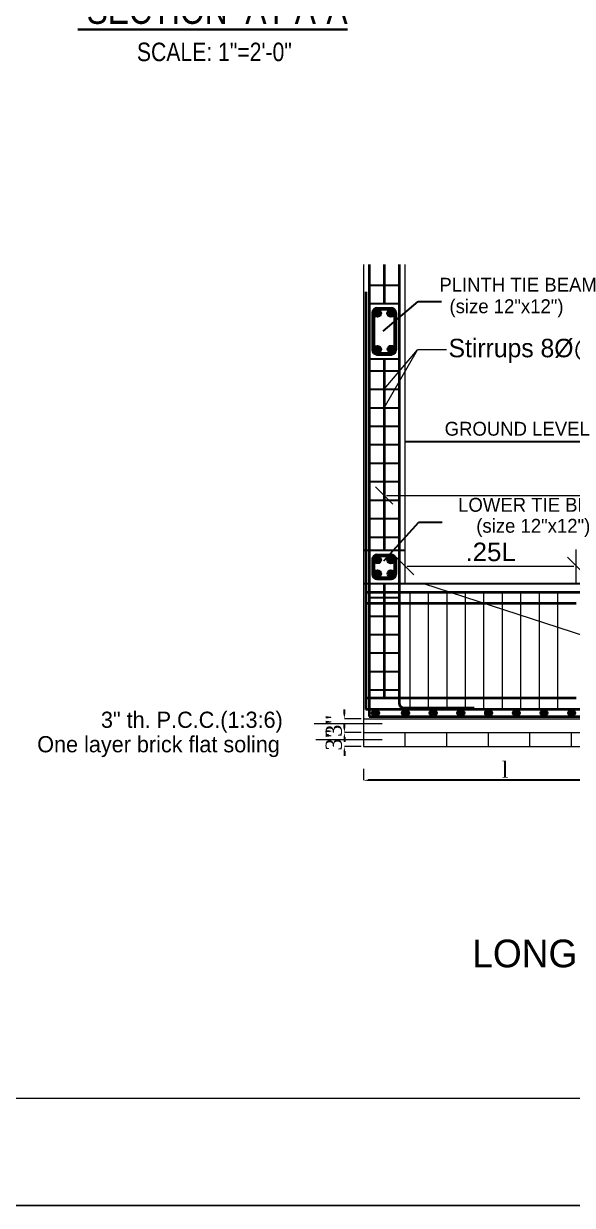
# Model space of a CAD drawing. Header units: inches. Extents: x 149715 to 156550, y -16726 to -14386.
# Drawn here: x 151866 to 152104, y -16726 to -16215 of the extents above; entities that cross this region are included whole.
import ezdxf
from ezdxf.enums import TextEntityAlignment as Align

# ---------------------------------------------------------------- set-up
doc = ezdxf.new("R2010")
doc.units = ezdxf.units.IN
doc.header["$LTSCALE"] = 0.5
doc.header["$MEASUREMENT"] = 0
doc.header["$PDMODE"] = 66
doc.linetypes.add('ACAD_ISO04W100', pattern=[30, 24, -3, 0, -3])
for name, color, linetype, lineweight in [('cl', 4, 'ACAD_ISO04W100', 15), ('DIM', 4, 'Continuous', 5), ('Dimention', 5, 'Continuous', 20), ('dimentions', 5, 'Continuous', 13), ('ELE1', 3, 'Continuous', 9), ('REINFORCEMENT', 2, 'Continuous', 40), ('TEXT', 220, 'Continuous', 9), ('tiles', 30, 'Continuous', 5), ('TRENCH', 1, 'Continuous', 35), ('TXT', 114, 'Continuous', 13), ('wall', 1, 'Continuous', 40)]:
    doc.layers.add(name, color=color, linetype=linetype, lineweight=lineweight)
doc.layers.add('OUTLINE', color=116, linetype='Continuous')
doc.styles.add('CEN', font='GOTHIC.TTF')
doc.styles.add('ordinary', font='ARIALN.TTF')
doc.styles.get("Standard").update_dxf_attribs({"font": 'arial.ttf'})
doc.styles.add('Text', font='GOTHIC.TTF', dxfattribs={"height": 6})
doc.styles.add('TEXT-4', font='times.ttf', dxfattribs={"height": 7})
doc.dimstyles.new('DIM-4', dxfattribs={"dimtxt": 4, "dimasz": 2, "dimexe": 0, "dimexo": 1, "dimgap": 1, "dimtad": 1, "dimdec": 0, "dimlfac": 0.5, "dimzin": 3, "dimdsep": 46, "dimlunit": 4, "dimtxsty": 'TEXT-4', "dimcen": 0.09, "dimadec": 0, "dimazin": 0, "dimtfac": 1, "dimtdec": 0, "dimtix": 1, "dimtofl": 0, "dimtmove": 2, "dimatfit": 2, "dimfxl": 1, "dimtolj": 1, "dimtzin": 0, "dimlwe": 5, "dimarcsym": 0})
doc.dimstyles.new('my dimension', dxfattribs={"dimtxt": 8, "dimasz": 1, "dimexe": 6, "dimexo": 12, "dimgap": 2, "dimtad": 1, "dimdec": 0, "dimrnd": 1.38778e-17, "dimzin": 4, "dimdsep": 46, "dimlunit": 3, "dimtxsty": 'Standard', "dimblk": 'arrow', "dimcen": 0, "dimse1": 1, "dimse2": 1, "dimclrd": 256, "dimclre": 256, "dimclrt": 256, "dimadec": 5, "dimazin": 0, "dimtfac": 1, "dimtdec": 0, "dimtix": 1, "dimtmove": 2, "dimatfit": 1, "dimfxl": 1, "dimtolj": 1, "dimtzin": 0, "dimlwd": -1, "dimlwe": -1, "dimarcsym": 0})

# ---------------------------------------------------------------- blocks, each defined once
blk = doc.blocks.new('footing wall sec')
at = {"style": 'ordinary'}
blk.add_text('%%U SECTION  AT A-A', height=3, dxfattribs=at).set_placement((69698.49, -69397.67), align=Align.MIDDLE_CENTER)
at = {"insert": (69698.67, -69402.22), "char_height": 2, "width": 108.2159, "attachment_point": 5, "style": 'ordinary'}
blk.add_mtext('SCALE: 1"=2\'-0"', dxfattribs=at)
blk = doc.blocks.new('*D456')
at = {"layer": 'Defpoints', "color": 0, "transparency": 16777216}
for p in [(879964.8, -15219.83), (880087.6, -15221.67), (879964.8, -15225.84)]:
    blk.add_point(p, dxfattribs=at)
at = {"layer": 'DIM', "color": 0, "lineweight": 5, "transparency": 16777216}
for p, q in [((879964.8, -15220.83), (879964.8, -15225.84)), ((880087.6, -15222.67), (880087.6, -15225.84))]:
    blk.add_line(p, q, dxfattribs=at)
at = {"layer": 'DIM', "color": 0, "lineweight": -2, "transparency": 16777216}
blk.add_line((880085.6, -15225.84), (879966.8, -15225.84), dxfattribs=at)
at = {"layer": 'DIM', "color": 0, "transparency": 16777216}
for points in [[(879966.8, -15225.5), (879966.8, -15226.17), (879964.8, -15225.84)], [(880085.6, -15225.5), (880085.6, -15226.17), (880087.6, -15225.84)]]:
    blk.add_solid(points, dxfattribs=at)
at = {"layer": 'DIM', "color": 0, "transparency": 16777216, "insert": (880026.2, -15221.25), "char_height": 7, "attachment_point": 5, "style": 'TEXT-4'}
blk.add_mtext('\\A1;l', dxfattribs=at)
blk = doc.blocks.new('*D457')
at = {"layer": 'Defpoints', "color": 0, "transparency": 16777216}
for p in [(879956.56, -15199.21), (879964.8, -15199.21), (879964.8, -15205.21)]:
    blk.add_point(p, dxfattribs=at)
at = {"layer": 'DIM', "color": 0, "lineweight": -2, "transparency": 16777216}
for p, q in [((879956.56, -15197.21), (879956.56, -15195.21)), ((879956.56, -15207.21), (879956.56, -15209.21))]:
    blk.add_line(p, q, dxfattribs=at)
at = {"layer": 'DIM', "color": 0, "lineweight": 5, "transparency": 16777216}
for p, q in [((879963.8, -15199.21), (879956.56, -15199.21)), ((879963.8, -15205.21), (879956.56, -15205.21))]:
    blk.add_line(p, q, dxfattribs=at)
at = {"layer": 'DIM', "color": 0, "transparency": 16777216}
for points in [[(879956.23, -15197.21), (879956.9, -15197.21), (879956.56, -15199.21)], [(879956.23, -15207.21), (879956.9, -15207.21), (879956.56, -15205.21)]]:
    blk.add_solid(points, dxfattribs=at)
at = {"layer": 'DIM', "color": 0, "transparency": 16777216, "insert": (879952, -15202.21), "char_height": 7, "attachment_point": 5, "rotation": 90, "style": 'TEXT-4'}
blk.add_mtext('\\A1;3"', dxfattribs=at)
blk = doc.blocks.new('*D458')
at = {"layer": 'Defpoints', "color": 0, "transparency": 16777216}
for p in [(879956.56, -15205.21), (879964.8, -15205.21), (879964.8, -15211.21)]:
    blk.add_point(p, dxfattribs=at)
at = {"layer": 'DIM', "color": 0, "lineweight": -2, "transparency": 16777216}
for p, q in [((879956.56, -15203.21), (879956.56, -15201.21)), ((879956.56, -15213.21), (879956.56, -15215.21))]:
    blk.add_line(p, q, dxfattribs=at)
at = {"layer": 'DIM', "color": 0, "lineweight": 5, "transparency": 16777216}
for p, q in [((879963.8, -15205.21), (879956.56, -15205.21)), ((879963.8, -15211.21), (879956.56, -15211.21))]:
    blk.add_line(p, q, dxfattribs=at)
at = {"layer": 'DIM', "color": 0, "transparency": 16777216}
for points in [[(879956.23, -15203.21), (879956.9, -15203.21), (879956.56, -15205.21)], [(879956.23, -15213.21), (879956.9, -15213.21), (879956.56, -15211.21)]]:
    blk.add_solid(points, dxfattribs=at)
at = {"layer": 'DIM', "color": 0, "transparency": 16777216, "insert": (879952, -15208.21), "char_height": 7, "attachment_point": 5, "rotation": 90, "style": 'TEXT-4'}
blk.add_mtext('\\A1;3"', dxfattribs=at)
blk = doc.blocks.new('arrow')
at = {"layer": 'DIM'}
for p, q in [((0, -7.14), (0, 7.14)), ((3.78, -3.78), (-3.78, 3.78))]:
    blk.add_line(p, q, dxfattribs=at)
blk = doc.blocks.new('*D462')
at = {"layer": 'Defpoints', "color": 0, "transparency": 16777216}
for p in [(880238.93, -15102.55), (879973.8, -15140.6), (880238.93, -15140.6)]:
    blk.add_point(p, dxfattribs=at)
at = {"layer": 'dimentions', "transparency": 16777216}
for p, q in [((879974.8, -15102.55), (880079.9, -15102.55)), ((880237.93, -15102.55), (880130.52, -15102.55))]:
    blk.add_line(p, q, dxfattribs=at)
at = {"layer": 'dimentions', "transparency": 16777216, "rotation": 180}
blk.add_blockref('arrow', (879973.8, -15102.55), dxfattribs=at)
at = {"layer": 'dimentions', "transparency": 16777216}
blk.add_blockref('arrow', (880238.93, -15102.55), dxfattribs=at)
at = {"layer": 'dimentions', "transparency": 16777216, "insert": (880105.21, -15095.37), "char_height": 8, "attachment_point": 5}
blk.add_mtext('\\A1;Length(L)', dxfattribs=at)
blk = doc.blocks.new('*D463')
at = {"layer": 'cl', "linetype": 'Continuous', "transparency": 16777216}
blk.add_line((879983.8, -15133.1), (880056.02, -15133.1), dxfattribs=at)
at = {"layer": 'Defpoints', "color": 0, "linetype": 'Continuous', "transparency": 16777216}
for p in [(880057.02, -15133.1), (879982.8, -15140.6), (880057.02, -15149.27)]:
    blk.add_point(p, dxfattribs=at)
at = {"layer": 'cl', "linetype": 'Continuous', "transparency": 16777216, "rotation": 180}
blk.add_blockref('arrow', (879982.8, -15133.1), dxfattribs=at)
at = {"layer": 'cl', "linetype": 'Continuous', "transparency": 16777216}
blk.add_blockref('arrow', (880057.02, -15133.1), dxfattribs=at)
at = {"layer": 'cl', "linetype": 'Continuous', "lineweight": 30, "transparency": 16777216, "insert": (880019.91, -15127.02), "char_height": 8, "attachment_point": 5}
blk.add_mtext('\\A1;.25L', dxfattribs=at)
blk = doc.blocks.new('REIURETT')
at = {"layer": 'Dimention'}
for points in [[(879972.47, -15130.4, 1), (879969.47, -15130.4, 1)], [(879975.16, -15130.44, 1), (879978.16, -15130.44, 1)], [(879969.47, -15136.42, 1), (879972.47, -15136.42, 1)], [(879975.22, -15136.35, 1), (879978.22, -15136.35, 1)], [(879968.52, -15196.73, 1), (879971.52, -15196.73, 1)], [(879981.52, -15196.73, 1), (879984.52, -15196.73, 1)], [(879993.52, -15196.73, 1), (879996.52, -15196.73, 1)], [(880008.56, -15196.69, 0.339525), (880007.42, -15195.21), (880006.62, -15195.21, 0.339525), (880005.48, -15196.69, 0.359682), (880006.73, -15198.21), (880007.31, -15198.21, 0.359682)], [(880020.56, -15196.69, 0.339525), (880019.42, -15195.21), (880018.62, -15195.21, 0.339525), (880017.48, -15196.69, 0.359682), (880018.73, -15198.21), (880019.31, -15198.21, 0.359682)], [(880032.56, -15196.69, 0.339525), (880031.42, -15195.21), (880030.62, -15195.21, 0.339525), (880029.48, -15196.69, 0.359682), (880030.73, -15198.21), (880031.31, -15198.21, 0.359682)], [(880044.56, -15196.69, 0.339525), (880043.42, -15195.21), (880042.62, -15195.21, 0.339525), (880041.48, -15196.69, 0.359682), (880042.73, -15198.21), (880043.31, -15198.21, 0.359682)], [(880056.56, -15196.69, 0.339525), (880055.42, -15195.21), (880054.62, -15195.21, 0.339525), (880053.48, -15196.69, 0.359682), (880054.73, -15198.21), (880055.31, -15198.21, 0.359682)]]:
    blk.add_hatch(color=256, dxfattribs=at).paths.add_polyline_path(points)
at = {"layer": 'dimentions'}
for points in [[(879972.47, -15023.68, 1), (879969.47, -15023.68, 1)], [(879975.16, -15023.71, 1), (879978.16, -15023.71, 1)], [(879969.47, -15039.29, 1), (879972.47, -15039.29, 1)], [(879975.22, -15039.22, 1), (879978.22, -15039.22, 1)]]:
    blk.add_hatch(color=256, dxfattribs=at).paths.add_polyline_path(points)
at = {"layer": 'DIM'}
for p, q in [((879973.8, -15064.55), (879988.3, -15039.47)), ((879973.8, -15056.55), (879988.3, -15039.47)), ((880000.84, -15039.47), (879988.3, -15039.47)), ((879943.41, -15201.25), (879972.92, -15201.25)), ((879944.27, -15208.21), (879972.92, -15208.21))]:
    blk.add_line(p, q, dxfattribs=at)
at = {"layer": 'DIM', "color": 1}
for p, q in [((879982.8, -15205.21), (879982.8, -15211.21)), ((880000.8, -15205.21), (880000.8, -15211.21)), ((880018.8, -15205.21), (880018.8, -15211.21)), ((880036.8, -15205.21), (880036.8, -15211.21)), ((880054.8, -15205.21), (880054.8, -15211.21))]:
    blk.add_line(p, q, dxfattribs=at)
at = {"layer": 'OUTLINE', "lineweight": -2}
for p, q in [((879967.3, -15011.47), (879980.3, -15011.47)), ((879967.3, -15048.55), (879980.3, -15048.55)), ((879967.3, -15056.55), (879980.3, -15056.55)), ((879967.3, -15056.55), (879980.3, -15056.55)), ((879967.3, -15064.55), (879980.3, -15064.55)), ((879967.3, -15072.55), (879980.3, -15072.55)), ((879967.3, -15080.55), (879980.3, -15080.55)), ((879967.3, -15088.55), (879980.3, -15088.55)), ((879967.3, -15096.55), (879980.3, -15096.55)), ((879967.3, -15104.55), (879980.3, -15104.55)), ((879967.3, -15112.55), (879980.3, -15112.55)), ((879967.3, -15120.55), (879980.3, -15120.55)), ((879967.3, -15146.73), (879980.3, -15146.73)), ((879967.3, -15154.73), (879980.3, -15154.73)), ((879967.3, -15162.73), (879980.3, -15162.73)), ((879967.3, -15170.73), (879980.3, -15170.73)), ((879967.3, -15178.73), (879980.3, -15178.73)), ((879967.3, -15186.73), (879980.3, -15186.73))]:
    blk.add_line(p, q, dxfattribs=at)
at = {"layer": 'REINFORCEMENT', "color": 7}
for p, q in [((879967.3, -15002.64), (879967.3, -15127.47)), ((879973.8, -15002.64), (879973.8, -15019.47)), ((879980.3, -15002.64), (879980.3, -15127.47)), ((879965.8, -15014.37), (879965.8, -15195.21)), ((879970.8, -15021.47), (879976.8, -15021.47)), ((879971.3, -15021.97), (879976.3, -15021.97)), ((879968.8, -15023.47), (879968.8, -15039.47)), ((879969.3, -15023.97), (879969.3, -15038.97)), ((879978.3, -15023.97), (879978.3, -15038.97)), ((879978.8, -15023.47), (879978.8, -15039.47)), ((879970.8, -15041.47), (879976.8, -15041.47)), ((879971.3, -15040.97), (879976.3, -15040.97)), ((879973.8, -15043.47), (879973.8, -15126.19)), ((879967.3, -15127.47), (879967.3, -15198.21)), ((879968.8, -15130.19), (879968.8, -15136.6)), ((879970.8, -15128.19), (879976.8, -15128.19)), ((879971.3, -15128.69), (879976.3, -15128.69)), ((879978.8, -15130.19), (879978.8, -15136.6)), ((879980.3, -15127.47), (879980.3, -15192.46)), ((879969.3, -15130.69), (879969.3, -15136.1)), ((879978.3, -15130.69), (879978.3, -15136.1)), ((879970.8, -15138.6), (879976.8, -15138.6)), ((879971.3, -15138.1), (879976.3, -15138.1)), ((879973.8, -15140.6), (879973.8, -15190.3)), ((880146.16, -15144.6), (879965.8, -15144.6)), ((880057.02, -15149.27), (879965.8, -15149.27)), ((880057.02, -15190.3), (879965.8, -15190.3)), ((880146.16, -15195.21), (879965.8, -15195.21)), ((879982.3, -15194.46), (880012.8, -15194.46)), ((879967.3, -15198.21), (880087.6, -15198.21))]:
    blk.add_line(p, q, dxfattribs=at)
for centre, start, end in [((879970.8, -15023.47), 90, 180), ((879971.3, -15023.97), 90, 180), ((879976.3, -15023.97), 0, 90), ((879976.8, -15023.47), 0, 90), ((879970.8, -15039.47), 180, 270), ((879971.3, -15038.97), 180, 270), ((879976.3, -15038.97), 270, 0), ((879976.8, -15039.47), 270, 0), ((879970.8, -15130.19), 90, 180), ((879971.3, -15130.69), 90, 180), ((879976.3, -15130.69), 0, 90), ((879976.8, -15130.19), 0, 90), ((879970.8, -15136.6), 180, 270), ((879971.3, -15136.1), 180, 270), ((879976.3, -15136.1), 270, 0), ((879976.8, -15136.6), 270, 0), ((879982.3, -15192.46), 180, 270)]:
    blk.add_arc(centre, 2, start, end, dxfattribs=at)
at = {"layer": 'TEXT'}
for p, q in [((879964.8, -15002.64), (879964.8, -15211.21)), ((879982.8, -15002.64), (879982.8, -15140.6)), ((879966.8, -15019.47), (879980.8, -15019.47)), ((879966.8, -15043.47), (879980.8, -15043.47)), ((879964.8, -15140.6), (879982.8, -15140.6)), ((879982.8, -15140.6), (879990.8, -15140.6)), ((880146.16, -15140.6), (879990.8, -15140.6)), ((879990.8, -15140.6), (880087.6, -15172.07)), ((879964.8, -15199.21), (880090.8, -15199.21)), ((879964.8, -15205.21), (880146.16, -15205.21)), ((879964.8, -15205.21), (879964.8, -15211.21)), ((879964.8, -15211.21), (880146.16, -15211.21))]:
    blk.add_line(p, q, dxfattribs=at)
at = {"layer": 'tiles'}
for p, q in [((879985.02, -15195.21), (879985.02, -15144.6)), ((879993.02, -15195.21), (879993.02, -15144.6)), ((880001.02, -15195.21), (880001.02, -15144.6)), ((880009.02, -15195.21), (880009.02, -15144.6)), ((880017.02, -15195.21), (880017.02, -15144.6)), ((880025.02, -15195.21), (880025.02, -15144.6)), ((880033.02, -15195.21), (880033.02, -15144.6)), ((880041.02, -15195.21), (880041.02, -15144.6)), ((880049.02, -15195.21), (880049.02, -15144.6))]:
    blk.add_line(p, q, dxfattribs=at)
at = {"layer": 'TXT', "lineweight": 30}
blk.add_line((879982.8, -15079.21), (880069.67, -15079.21), dxfattribs=at)
at = {"layer": 'wall', "lineweight": -2}
for p, q in [((879966.8, -15019.47), (879980.8, -15019.47)), ((879966.8, -15043.47), (879980.8, -15043.47)), ((879964.8, -15126.19), (879982.8, -15126.19)), ((879964.8, -15140.6), (880255.93, -15140.6)), ((879964.8, -15140.6), (879982.8, -15140.6))]:
    blk.add_line(p, q, dxfattribs=at)
for centre, radius in [((879970.97, -15023.68), 1.5), ((879976.66, -15023.71), 1.5), ((879970.97, -15039.29), 1.5), ((879976.72, -15039.22), 1.5), ((879970.97, -15130.4), 1.5), ((879976.66, -15130.44), 1.5), ((879970.97, -15136.42), 1.5), ((879976.72, -15136.35), 1.5), ((879970.02, -15196.69), 1.54), ((879983.02, -15196.69), 1.54), ((879995.02, -15196.69), 1.54), ((880007.02, -15196.69), 1.54), ((880019.02, -15196.69), 1.54), ((880031.02, -15196.69), 1.54), ((880043.02, -15196.69), 1.54), ((880055.02, -15196.69), 1.54)]:
    blk.add_circle(centre, radius, dxfattribs=at)
at = {"layer": 'TEXT', "ltscale": 0.5, "style": 'CEN'}
for s, p in [('PLINTH TIE BEAM', (879997.7, -15014.34)), ('(size 12"x12")', (880002.09, -15023.64)), ('GROUND LEVEL', (880000, -15076.67)), ('LOWER TIE BEAM', (880005.83, -15109.59)), ('(size 12"x12")', (880013.68, -15118.67))]:
    blk.add_text(s, height=6, dxfattribs=at).set_placement(p)
at = {"layer": 'TEXT', "style": 'Text'}
for s, height, p in [('Stirrups 8%%C@4"c/c', 8, (880001.69, -15042.73)), ('3" th. P.C.C.(1:3:6) ', 7, (879851.12, -15203.13)), ('One layer brick flat soling', 7, (879823.52, -15213.72)), ('LONGITUDINAL SECTION AT X-X', 12, (880011.97, -15306.79))]:
    blk.add_text(s, height=height, dxfattribs=at).set_placement(p)
at = {"layer": 'cl', "color": 18, "linetype": 'Continuous', "lineweight": 30, "true_color": 0x000000}
dim = blk.add_linear_dim(base=(880057.02, -15133.1), p1=(879982.8, -15140.6), p2=(880057.02, -15149.27), text='.25L', dimstyle='my dimension', dxfattribs=at)
dim.commit()
dim.dimension.update_dxf_attribs({"geometry": '*D463', "text_midpoint": (880019.91, -15127.02)})
at = {"layer": 'DIM'}
for base, p1, p2, picture, middle in [((879956.56, -15199.21), (879964.8, -15205.21), (879964.8, -15199.21), '*D457', (879952, -15202.21)), ((879956.56, -15205.21), (879964.8, -15211.21), (879964.8, -15205.21), '*D458', (879952, -15208.21))]:
    dim = blk.add_linear_dim(base=base, p1=p1, p2=p2, angle=90, dimstyle='DIM-4', dxfattribs=at)
    dim.commit()
    dim.dimension.update_dxf_attribs({"geometry": picture, "text_midpoint": middle})
dim = blk.add_linear_dim(base=(879964.8, -15225.84), p1=(880087.6, -15221.67), p2=(879964.8, -15219.83), text='l', dimstyle='DIM-4', dxfattribs=at)
dim.commit()
dim.dimension.update_dxf_attribs({"geometry": '*D456', "text_midpoint": (880026.2, -15221.25)})
at = {"layer": 'dimentions'}
dim = blk.add_linear_dim(base=(880238.93, -15102.55), p1=(879973.8, -15140.6), p2=(880238.93, -15140.6), text='Length(L)', dimstyle='my dimension', dxfattribs=at)
dim.commit()
dim.dimension.update_dxf_attribs({"geometry": '*D462', "text_midpoint": (880105.21, -15095.37), "dimtype": 128})
at = {"layer": 'DIM'}
for points in [[(879973.31, -15031.47), (879988.54, -15018.56), (879998.62, -15018.56)], [(879973.63, -15130.83), (879988.86, -15114.12), (879998.94, -15114.12)]]:
    blk.add_leader(points, dimstyle='DIM-4', override={"dimgap": 1, "dimtad": 0}, dxfattribs=at)

msp = doc.modelspace()

# ---------------------------------------------------------------- linework, layer by layer
at = {"layer": 'Defpoints'}
msp.add_lwpolyline([(152892.75, -14478.3), (149715.15, -14478.3), (149715.15, -16726.27), (152892.75, -16726.27)], close=True, dxfattribs=at)
at = {"layer": 'ELE1'}
msp.add_lwpolyline([(149761.47, -14524.62), (152846.43, -14524.62), (152846.43, -16679.95), (149761.47, -16679.95)], close=True, dxfattribs=at)
msp.add_lwpolyline([(149761.47, -14524.62), (152846.43, -14524.62), (152846.43, -16679.95), (149761.47, -16679.95)], close=True, dxfattribs=at)

# ---------------------------------------------------------------- block references
at = {"layer": 'cl', "color": 18, "linetype": 'Continuous', "lineweight": 30, "true_color": 0x000000}
msp.add_blockref('REIURETT', (-727951.7, -1316.44), dxfattribs=at)
at = {"layer": 'TRENCH', "xscale": 4, "yscale": 4, "zscale": 4}
msp.add_blockref('footing wall sec', (-126846.12, 261381.83), dxfattribs=at)

doc.saveas('drawing.dxf')
